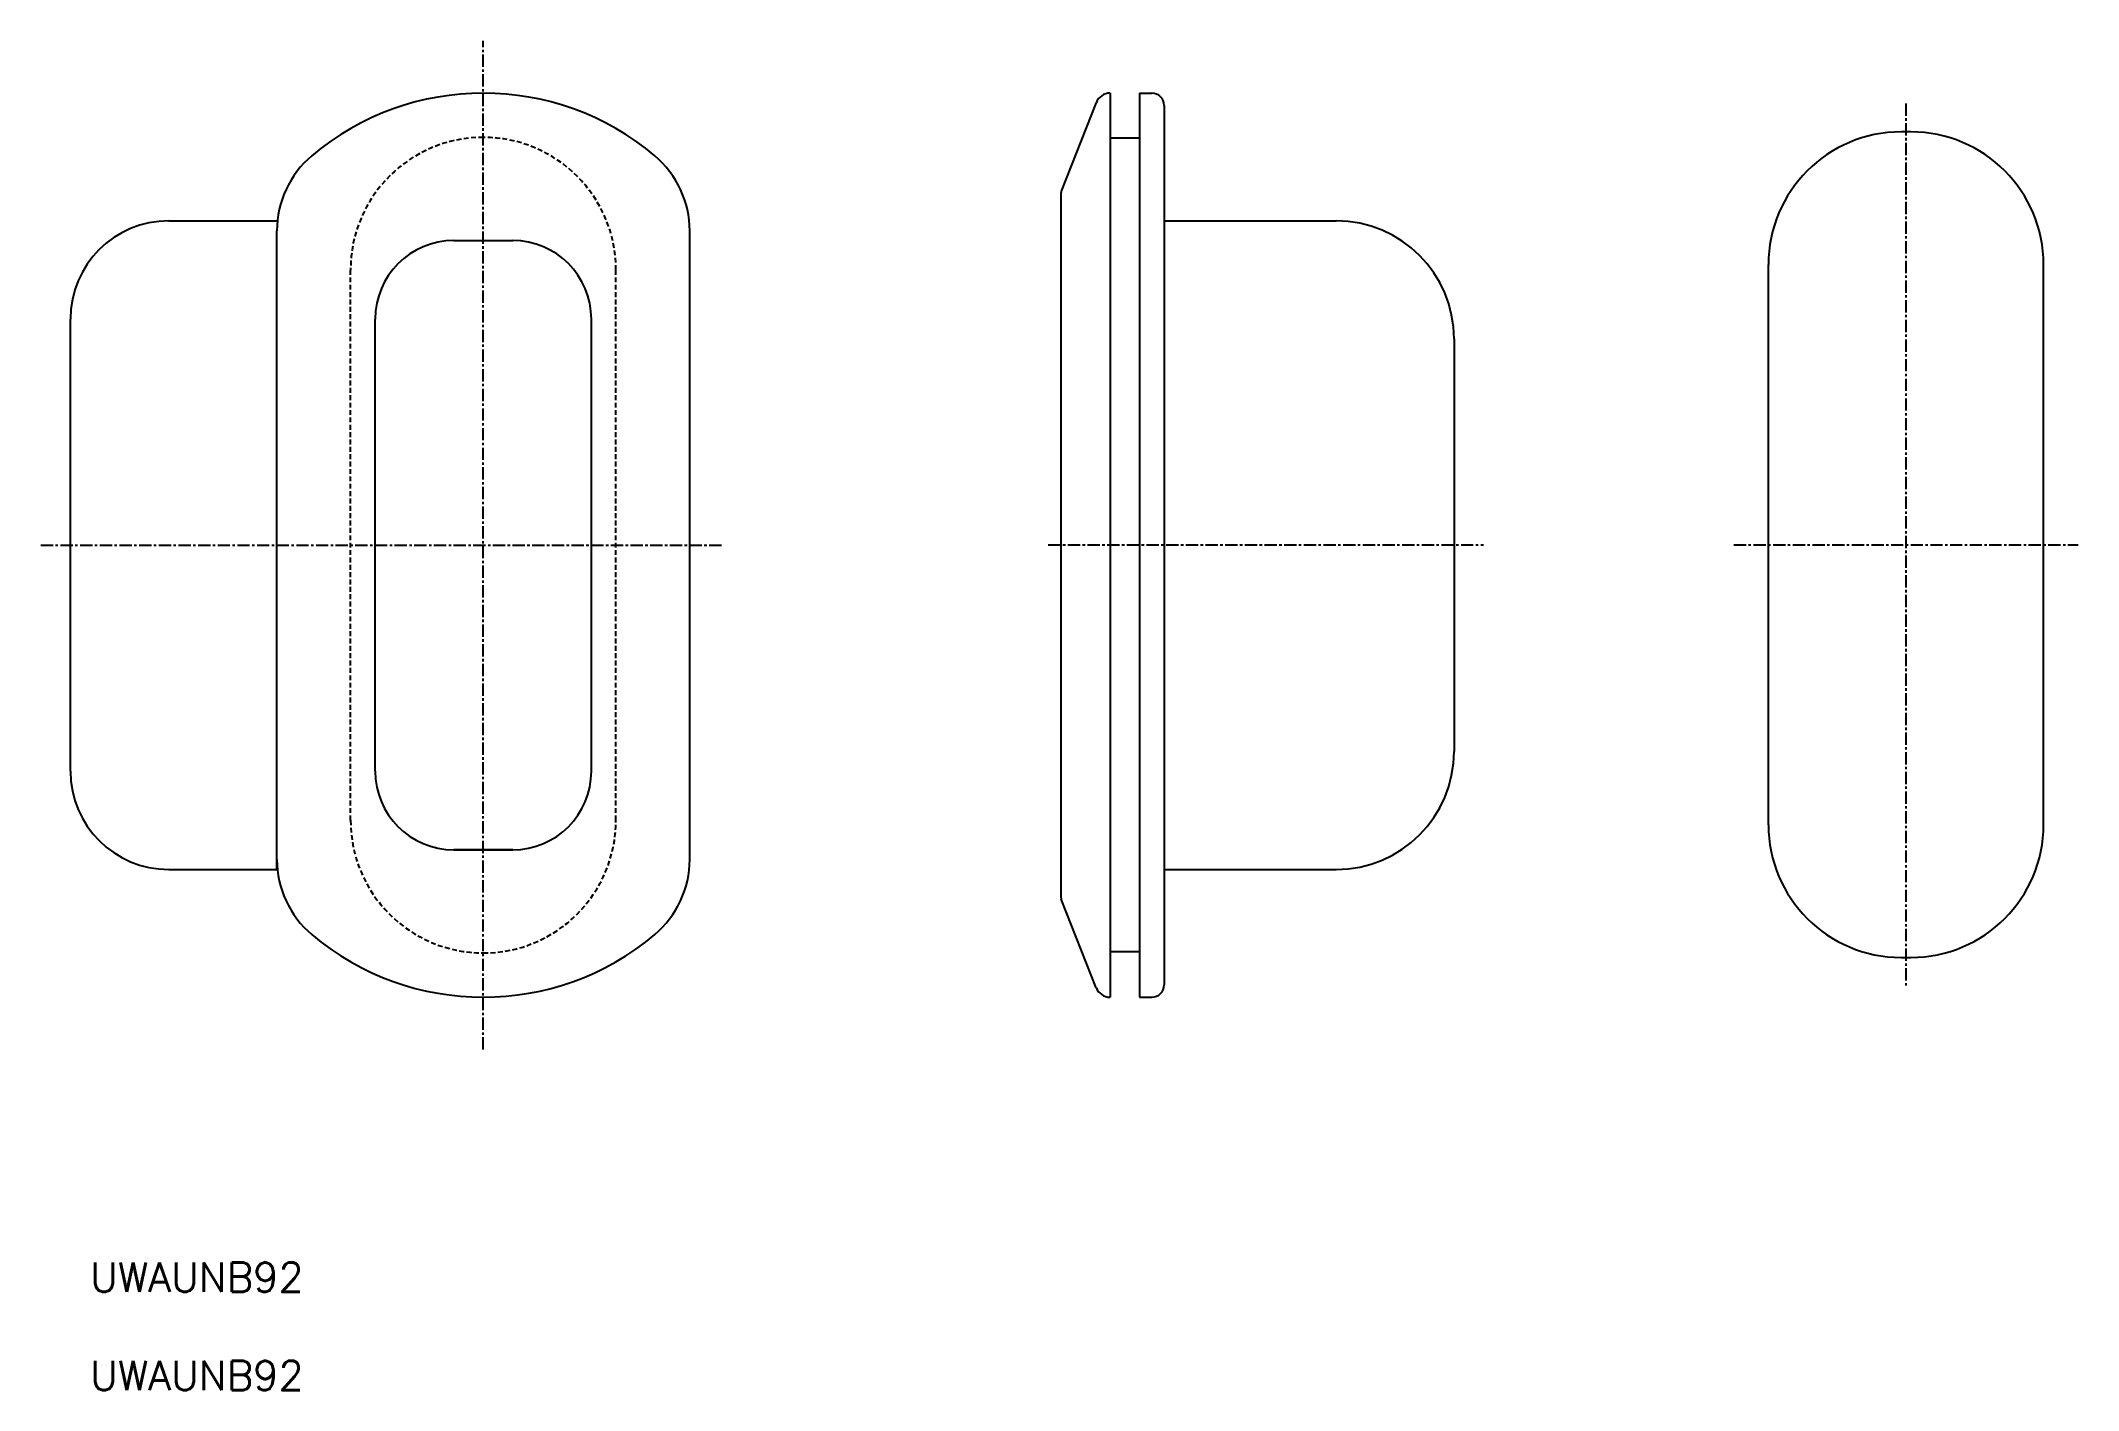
# Model space of a CAD drawing. Extents: x 5 to 212, y 10 to 147.
import ezdxf

# ---------------------------------------------------------------- set-up
doc = ezdxf.new("R2010")
doc.units = 0
doc.linetypes.add('CENTER', pattern=[2, 1.25, -0.25, 0.25, -0.25])
doc.linetypes.add('DASHED', pattern=[0.75, 0.5, -0.25])
doc.layers.get('0').update_dxf_attribs({"linetype": 'CONTINUOUS'})
doc.layers.add('CENTER', color=1, linetype='CENTER')
doc.styles.get("Standard").update_dxf_attribs({"font": 'txt.shx'})

msp = doc.modelspace()

# ---------------------------------------------------------------- linework, layer by layer
at = {"color": 7, "linetype": 'CONTINUOUS'}
for p, q in [((112.37, 141.05), (108.8, 132.02)), ((113.77, 142), (113.77, 50)), ((116.77, 142), (118.02, 142)), ((116.77, 142), (116.77, 50)), ((119.27, 140.75), (119.27, 51.25)), ((113.77, 137.45), (116.77, 137.45)), ((108.77, 131.84), (108.77, 60.16)), ((18, 129), (29, 129)), ((119.27, 129), (136.77, 129)), ((29, 63), (29, 127.98)), ((47, 127), (53, 127)), ((71, 64.02), (71, 127.98)), ((180.75, 67.55), (180.75, 124.55)), ((208.75, 67.55), (208.75, 124.55)), ((8, 73), (8, 119)), ((39, 73), (39, 119)), ((61, 73), (61, 119)), ((148.77, 117), (148.77, 75)), ((47, 65), (53, 65)), ((53, 65), (47, 65)), ((18, 63), (29, 63)), ((119.27, 63), (136.77, 63)), ((112.37, 50.95), (108.8, 59.98)), ((113.77, 54.65), (116.77, 54.65)), ((116.77, 50), (118.02, 50))]:
    msp.add_line(p, q, dxfattribs=at)
at = {"color": 3, "linetype": 'DASHED'}
for p, q in [((36.5, 68), (36.5, 124)), ((63.5, 68), (63.5, 124))]:
    msp.add_line(p, q, dxfattribs=at)
at = {"color": 7, "linetype": 'CONTINUOUS'}
for centre, radius, start, end in [((50, 114.95), 27.05, 49.8222, 130.1778), ((113.77, 140.5), 1.5, 90, 158.4323), ((118.02, 140.75), 1.25, 0, 90), ((194.25, 124.55), 13.5, 90, 180), ((195.25, 124.55), 13.5, 0, 90), ((39, 127.98), 10, 130.1778, 180), ((61, 127.98), 10, 0, 49.8222), ((109.27, 131.84), 0.5, 158.4323, 180), ((18, 119), 10, 90, 180), ((136.77, 117), 12, 0, 90), ((47, 119), 8, 90, 180), ((53, 119), 8, 0, 90), ((136.77, 75), 12, 270, 0), ((18, 73), 10, 180, 270), ((47, 73), 8, 180, 270), ((53, 73), 8, 270, 0), ((194.25, 67.55), 13.5, 180, 270), ((195.25, 67.55), 13.5, 270, 0), ((39, 64.02), 10, 180, 229.8222), ((61, 64.02), 10, 310.1778, 0), ((109.27, 60.16), 0.5, 180, 201.5677), ((50, 77.05), 27.05, 229.8222, 310.1778), ((113.77, 51.5), 1.5, 201.5677, 270), ((118.02, 51.25), 1.25, 270, 0)]:
    msp.add_arc(centre, radius, start, end, dxfattribs=at)
at = {"color": 3, "linetype": 'DASHED'}
for centre, start, end in [((50, 124), 90, 180), ((50, 124), 0, 90), ((50, 68), 180, 270), ((50, 68), 270, 0)]:
    msp.add_arc(centre, 13.5, start, end, dxfattribs=at)
at = {"layer": 'CENTER', "color": 1, "linetype": 'CENTER'}
for p, q in [((50, 44.67), (50, 147.33)), ((194.75, 140.94), (194.75, 51.15)), ((195.25, 138.05), (194.25, 138.05)), ((4.98, 96), (74.3, 96)), ((107.48, 96.05), (151.78, 96.05)), ((177.23, 96.05), (212.28, 96.05)), ((194.25, 54.05), (195.25, 54.05))]:
    msp.add_line(p, q, dxfattribs=at)

# ---------------------------------------------------------------- texts
at = {"color": 7, "linetype": 'CONTINUOUS'}
for p in [(10, 20), (10, 10)]:
    msp.add_text('UWAUNB92', height=3, dxfattribs=at).set_placement(p)

doc.saveas('drawing.dxf')
